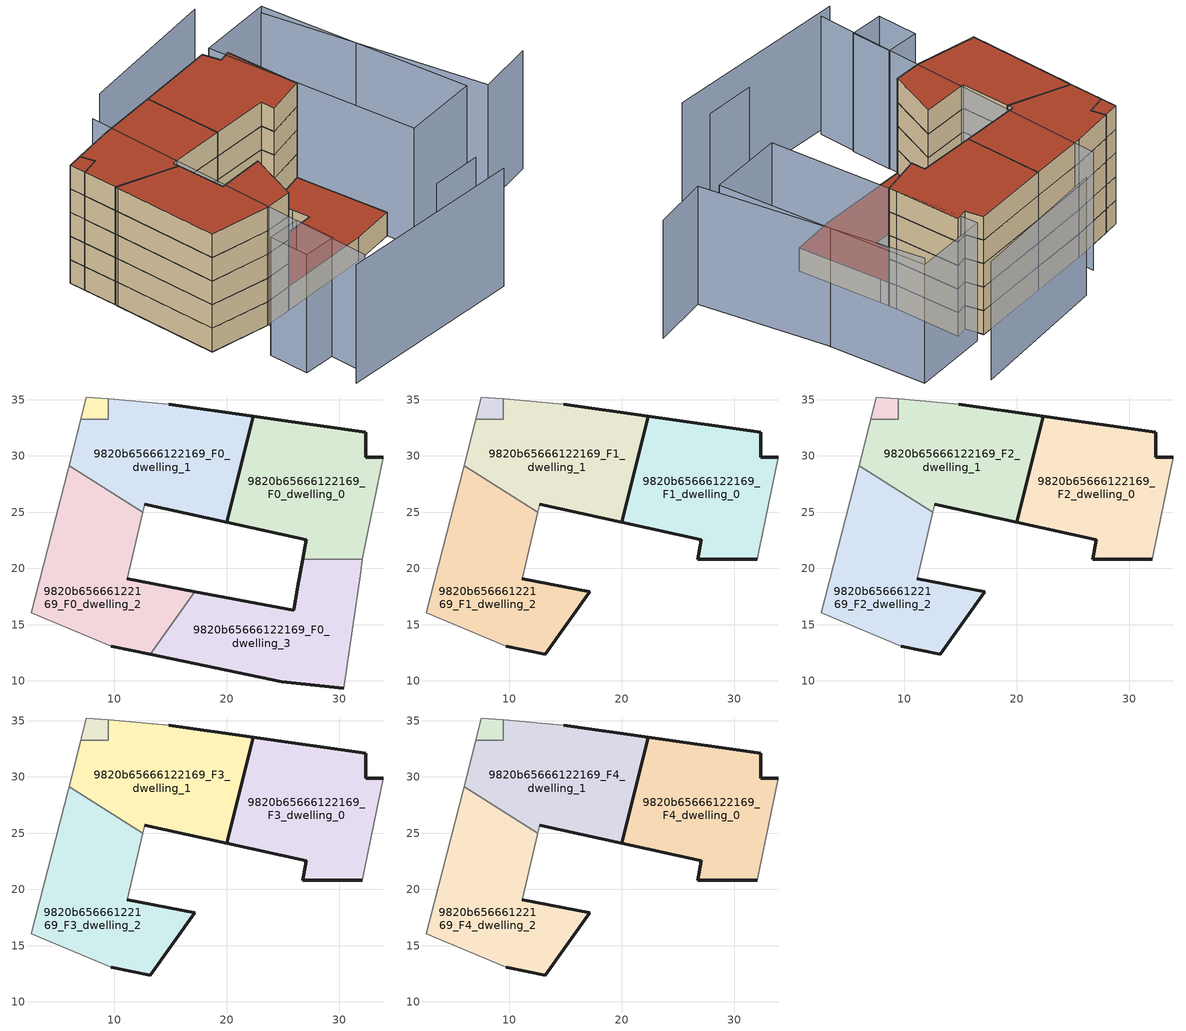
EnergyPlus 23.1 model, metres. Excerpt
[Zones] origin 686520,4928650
9820b65666122169_F0_dwelling_0
 floor ground (EU_floor_Construction): 32.05,20.8 32.18,21.72 33.89,29.88 32.34,29.88 32.34,32.12 22.33,33.54 19.97,24.09 27.05,22.54 26.74,20.8 z0
 wall outside (EU_wall_Construction): 26.74,20.8 27.05,22.54 19.97,24.09 22.33,33.54 32.34,32.12 32.34,29.88 33.89,29.88 z0:3
 wall adiabatic (EU_wall_Construction): 33.89,29.88 32.18,21.72 32.05,20.8 z0:3
 wall to 9820b65666122169_F0_dwelling_3 (EU_wall_Construction): 32.05,20.8 26.74,20.8 z0:3
9820b65666122169_F0_dwelling_1
 floor ground (EU_floor_Construction): 19.97,24.09 22.33,33.54 14.83,34.6 9.44,35.07 9.44,33.27 6.99,33.27 5.97,29.14 12.53,24.99 12.69,25.69 z0
 wall outside (EU_wall_Construction): 14.83,34.6 22.33,33.54 19.97,24.09 12.69,25.69 z0:3
 wall adiabatic (EU_wall_Construction): 9.44,35.07 14.83,34.6 / 12.69,25.69 12.53,24.99 / 5.97,29.14 6.99,33.27 z0:3
 wall to 9820b65666122169_F0_circulation (EU_wall_Construction): 6.99,33.27 9.44,33.27 9.44,35.07 z0:3
 wall to 9820b65666122169_F0_dwelling_2 (EU_wall_Construction): 12.53,24.99 5.97,29.14 z0:3
9820b65666122169_F0_dwelling_2
 floor ground (EU_floor_Construction): 13.19,12.35 17.13,17.94 11.13,19.07 12.53,24.99 5.97,29.14 5.89,28.82 2.6,16.08 9.72,13.08 z0
 wall outside (EU_wall_Construction): 11.13,19.07 17.13,17.94 / 13.19,12.35 9.72,13.08 z0:3
 wall adiabatic (EU_wall_Construction): 12.53,24.99 11.13,19.07 / 9.72,13.08 2.6,16.08 5.89,28.82 5.97,29.14 z0:3
 wall to 9820b65666122169_F0_dwelling_3 (EU_wall_Construction): 17.13,17.94 13.19,12.35 z0:3
9820b65666122169_F0_dwelling_3
 floor ground (EU_floor_Construction): 30.39,9.37 31.88,19.67 32.05,20.8 26.74,20.8 26.31,18.41 25.95,16.29 17.13,17.94 13.19,12.35 24.85,9.91 z0
 wall outside (EU_wall_Construction): 30.39,9.37 24.85,9.91 13.19,12.35 / 17.13,17.94 25.95,16.29 26.31,18.41 26.74,20.8 z0:3
 wall adiabatic (EU_wall_Construction): 32.05,20.8 31.88,19.67 30.39,9.37 z0:3
 roof outside (EU_roof_Construction): 32.05,20.8 31.88,19.67 30.39,9.37 24.85,9.91 13.19,12.35 17.13,17.94 25.95,16.29 26.31,18.41 26.74,20.8 z3
9820b65666122169_F0_circulation
 floor ground (EU_floor_Construction): 9.44,33.27 9.44,35.07 7.47,35.24 6.99,33.27 z0
 wall adiabatic (EU_wall_Construction): 6.99,33.27 7.47,35.24 9.44,35.07 z0:3
9820b65666122169_F1_dwelling_0
 floor to 9820b65666122169_F0_dwelling_0 (EU_floor_Construction): 32.05,20.8 32.18,21.72 33.89,29.88 32.34,29.88 32.34,32.12 22.33,33.54 19.97,24.09 27.05,22.54 26.74,20.8 z3
 wall outside (EU_wall_Construction): 32.05,20.8 26.74,20.8 27.05,22.54 19.97,24.09 22.33,33.54 32.34,32.12 32.34,29.88 33.89,29.88 z3:6
 wall adiabatic (EU_wall_Construction): 33.89,29.88 32.18,21.72 32.05,20.8 z3:6
9820b65666122169_F1_dwelling_1
 floor to 9820b65666122169_F0_dwelling_1 (EU_floor_Construction): 19.97,24.09 22.33,33.54 14.83,34.6 9.44,35.07 9.44,33.27 6.99,33.27 5.97,29.14 12.53,24.99 12.69,25.69 z3
 wall outside (EU_wall_Construction): 14.83,34.6 22.33,33.54 19.97,24.09 12.69,25.69 z3:6
 wall adiabatic (EU_wall_Construction): 9.44,35.07 14.83,34.6 / 12.69,25.69 12.53,24.99 / 5.97,29.14 6.99,33.27 z3:6
 wall to 9820b65666122169_F1_circulation (EU_wall_Construction): 6.99,33.27 9.44,33.27 9.44,35.07 z3:6
 wall to 9820b65666122169_F1_dwelling_2 (EU_wall_Construction): 12.53,24.99 5.97,29.14 z3:6
9820b65666122169_F1_dwelling_2
 floor to 9820b65666122169_F0_dwelling_2 (EU_floor_Construction): 13.19,12.35 17.13,17.94 11.13,19.07 12.53,24.99 5.97,29.14 5.89,28.82 2.6,16.08 9.72,13.08 z3
 wall outside (EU_wall_Construction): 11.13,19.07 17.13,17.94 13.19,12.35 9.72,13.08 z3:6
 wall adiabatic (EU_wall_Construction): 12.53,24.99 11.13,19.07 / 9.72,13.08 2.6,16.08 5.89,28.82 5.97,29.14 z3:6
9820b65666122169_F1_circulation
 floor to 9820b65666122169_F0_circulation (EU_floor_Construction): 9.44,33.27 9.44,35.07 7.47,35.24 6.99,33.27 z3
 wall adiabatic (EU_wall_Construction): 6.99,33.27 7.47,35.24 9.44,35.07 z3:6
9820b65666122169_F2_dwelling_0
 floor to 9820b65666122169_F1_dwelling_0 (EU_floor_Construction): 32.05,20.8 32.18,21.72 33.89,29.88 32.34,29.88 32.34,32.12 22.33,33.54 19.97,24.09 27.05,22.54 26.74,20.8 z6
 wall outside (EU_wall_Construction): 32.05,20.8 26.74,20.8 27.05,22.54 19.97,24.09 22.33,33.54 32.34,32.12 32.34,29.88 33.89,29.88 z6:9
 wall adiabatic (EU_wall_Construction): 33.89,29.88 32.18,21.72 32.05,20.8 z6:9
9820b65666122169_F2_dwelling_1
 floor to 9820b65666122169_F1_dwelling_1 (EU_floor_Construction): 19.97,24.09 22.33,33.54 14.83,34.6 9.44,35.07 9.44,33.27 6.99,33.27 5.97,29.14 12.53,24.99 12.69,25.69 z6
 wall outside (EU_wall_Construction): 14.83,34.6 22.33,33.54 19.97,24.09 12.69,25.69 z6:9
 wall adiabatic (EU_wall_Construction): 9.44,35.07 14.83,34.6 / 12.69,25.69 12.53,24.99 / 5.97,29.14 6.99,33.27 z6:9
 wall to 9820b65666122169_F2_circulation (EU_wall_Construction): 6.99,33.27 9.44,33.27 9.44,35.07 z6:9
 wall to 9820b65666122169_F2_dwelling_2 (EU_wall_Construction): 12.53,24.99 5.97,29.14 z6:9
9820b65666122169_F2_dwelling_2
 floor to 9820b65666122169_F1_dwelling_2 (EU_floor_Construction): 13.19,12.35 17.13,17.94 11.13,19.07 12.53,24.99 5.97,29.14 5.89,28.82 2.6,16.08 9.72,13.08 z6
 wall outside (EU_wall_Construction): 11.13,19.07 17.13,17.94 13.19,12.35 9.72,13.08 z6:9
 wall adiabatic (EU_wall_Construction): 12.53,24.99 11.13,19.07 / 9.72,13.08 2.6,16.08 5.89,28.82 5.97,29.14 z6:9
9820b65666122169_F2_circulation
 floor to 9820b65666122169_F1_circulation (EU_floor_Construction): 9.44,33.27 9.44,35.07 7.47,35.24 6.99,33.27 z6
 wall adiabatic (EU_wall_Construction): 6.99,33.27 7.47,35.24 9.44,35.07 z6:9
9820b65666122169_F3_dwelling_0
 floor to 9820b65666122169_F2_dwelling_0 (EU_floor_Construction): 32.05,20.8 32.18,21.72 33.89,29.88 32.34,29.88 32.34,32.12 22.33,33.54 19.97,24.09 27.05,22.54 26.74,20.8 z9
 wall outside (EU_wall_Construction): 32.05,20.8 26.74,20.8 27.05,22.54 19.97,24.09 22.33,33.54 32.34,32.12 32.34,29.88 33.89,29.88 z9:12
 wall adiabatic (EU_wall_Construction): 33.89,29.88 32.18,21.72 32.05,20.8 z9:12
9820b65666122169_F3_dwelling_1
 floor to 9820b65666122169_F2_dwelling_1 (EU_floor_Construction): 19.97,24.09 22.33,33.54 14.83,34.6 9.44,35.07 9.44,33.27 6.99,33.27 5.97,29.14 12.53,24.99 12.69,25.69 z9
 wall outside (EU_wall_Construction): 14.83,34.6 22.33,33.54 19.97,24.09 12.69,25.69 z9:12
 wall adiabatic (EU_wall_Construction): 9.44,35.07 14.83,34.6 / 12.69,25.69 12.53,24.99 / 5.97,29.14 6.99,33.27 z9:12
 wall to 9820b65666122169_F3_circulation (EU_wall_Construction): 6.99,33.27 9.44,33.27 9.44,35.07 z9:12
 wall to 9820b65666122169_F3_dwelling_2 (EU_wall_Construction): 12.53,24.99 5.97,29.14 z9:12
9820b65666122169_F3_dwelling_2
 floor to 9820b65666122169_F2_dwelling_2 (EU_floor_Construction): 13.19,12.35 17.13,17.94 11.13,19.07 12.53,24.99 5.97,29.14 5.89,28.82 2.6,16.08 9.72,13.08 z9
 wall outside (EU_wall_Construction): 11.13,19.07 17.13,17.94 13.19,12.35 9.72,13.08 z9:12
 wall adiabatic (EU_wall_Construction): 12.53,24.99 11.13,19.07 / 9.72,13.08 2.6,16.08 5.89,28.82 5.97,29.14 z9:12
9820b65666122169_F3_circulation
 floor to 9820b65666122169_F2_circulation (EU_floor_Construction): 9.44,33.27 9.44,35.07 7.47,35.24 6.99,33.27 z9
 wall adiabatic (EU_wall_Construction): 6.99,33.27 7.47,35.24 9.44,35.07 z9:12
9820b65666122169_F4_dwelling_0
 floor to 9820b65666122169_F3_dwelling_0 (EU_floor_Construction): 32.05,20.8 32.18,21.72 33.89,29.88 32.34,29.88 32.34,32.12 22.33,33.54 19.97,24.09 27.05,22.54 26.74,20.8 z12
 wall outside (EU_wall_Construction): 32.05,20.8 26.74,20.8 27.05,22.54 19.97,24.09 22.33,33.54 32.34,32.12 32.34,29.88 33.89,29.88 z12:15
 wall adiabatic (EU_wall_Construction): 33.89,29.88 32.18,21.72 32.05,20.8 z12:15
 roof outside (EU_roof_Construction): 32.34,32.12 32.34,29.88 33.89,29.88 32.18,21.72 32.05,20.8 26.74,20.8 27.05,22.54 19.97,24.09 22.33,33.54 z15
9820b65666122169_F4_dwelling_1
 floor to 9820b65666122169_F3_dwelling_1 (EU_floor_Construction): 19.97,24.09 22.33,33.54 14.83,34.6 9.44,35.07 9.44,33.27 6.99,33.27 5.97,29.14 12.53,24.99 12.69,25.69 z12
 wall outside (EU_wall_Construction): 14.83,34.6 22.33,33.54 19.97,24.09 12.69,25.69 z12:15
 wall adiabatic (EU_wall_Construction): 9.44,35.07 14.83,34.6 / 12.69,25.69 12.53,24.99 / 5.97,29.14 6.99,33.27 z12:15
 wall to 9820b65666122169_F4_circulation (EU_wall_Construction): 6.99,33.27 9.44,33.27 9.44,35.07 z12:15
 wall to 9820b65666122169_F4_dwelling_2 (EU_wall_Construction): 12.53,24.99 5.97,29.14 z12:15
 roof outside (EU_roof_Construction): 22.33,33.54 19.97,24.09 12.69,25.69 12.53,24.99 5.97,29.14 6.99,33.27 9.44,33.27 9.44,35.07 14.83,34.6 z15
9820b65666122169_F4_dwelling_2
 floor to 9820b65666122169_F3_dwelling_2 (EU_floor_Construction): 13.19,12.35 17.13,17.94 11.13,19.07 12.53,24.99 5.97,29.14 5.89,28.82 2.6,16.08 9.72,13.08 z12
 wall outside (EU_wall_Construction): 11.13,19.07 17.13,17.94 13.19,12.35 9.72,13.08 z12:15
 wall adiabatic (EU_wall_Construction): 12.53,24.99 11.13,19.07 / 9.72,13.08 2.6,16.08 5.89,28.82 5.97,29.14 z12:15
 roof outside (EU_roof_Construction): 12.53,24.99 11.13,19.07 17.13,17.94 13.19,12.35 9.72,13.08 2.6,16.08 5.89,28.82 5.97,29.14 z15
9820b65666122169_F4_circulation
 floor to 9820b65666122169_F3_circulation (EU_floor_Construction): 9.44,33.27 9.44,35.07 7.47,35.24 6.99,33.27 z12
 wall adiabatic (EU_wall_Construction): 6.99,33.27 7.47,35.24 9.44,35.07 z12:15
 roof outside (EU_roof_Construction): 9.44,35.07 9.44,33.27 6.99,33.27 7.47,35.24 z15
shading: 4.19,-0.12 27.43,-5.84 / 21.67,-0.87 27.91,-2.31 / 16.37,36.98 6.29,-0.05 / 48.08,2.22 40.69,2.61 / 40.69,2.61 42.15,30.06 / 39.58,36.61 20.89,38.47 / 3.59,5.42 4.79,10.28 / 4.79,10.28 8.89,9.26 / 8.89,9.26 7.68,4.41 / 7.68,4.41 3.59,5.42 / 29.9,5.95 33.67,32.03 / 33.67,32.03 43.28,30.64 / 43.28,30.64 39.5,4.56 / 39.5,4.56 29.9,5.95 z0:15
[Building]
EU S2 Campaign: North Axis=0; Terrain=City; Solar Distribution=FullExterior
[Site:Location]
Bologna: Latitude=44.5; Longitude=11.25; Time Zone=1; Elevation=37
[SizingPeriod:WeatherFileDays]
AnnualSizingPeriod: Begin Month=1; Begin Day of Month=1; End Month=12; End Day of Month=31; Day of Week for Start Day=Monday; Use Weather File Daylight Saving Period=No; Use Weather File Rain and Snow Indicators=No
[MATERIAL]
EU_InternalMass_Material: Roughness=MediumRough; Thickness=0.1; Conductivity=1; Density=1800; Specific Heat=900; Thermal Absorptance=0.9; Solar Absorptance=0.7; Visible Absorptance=0.7
[MATERIAL:NOMASS] Roughness=MediumRough; Thermal Absorptance=0.9; Solar Absorptance=0.7; Visible Absorptance=0.7
Name | Thermal Resistance
EU_wall_NoMass | 0.905828
EU_roof_NoMass | 0.37593
EU_floor_NoMass | 0.67114
[CONSTRUCTION]
EU_wall_Construction: EU_wall_NoMass
EU_roof_Construction: EU_roof_NoMass
EU_floor_Construction: EU_floor_NoMass
EU_InternalMass_Construction: EU_InternalMass_Material
[ZONE] Type=1; Multiplier=1; Ceiling Height=autocalculate; Floor Area=autocalculate; Part of Total Floor Area=Yes
Name | Volume
9820b65666122169_F0_dwelling_0; 9820b65666122169_F1_dwelling_0; 9820b65666122169_F2_dwelling_0; 9820b65666122169_F3_dwelling_0; 9820b65666122169_F4_dwelling_0 | 381.894
9820b65666122169_F0_dwelling_1; 9820b65666122169_F1_dwelling_1; 9820b65666122169_F2_dwelling_1; 9820b65666122169_F3_dwelling_1; 9820b65666122169_F4_dwelling_1 | 377.347
9820b65666122169_F0_dwelling_2 | 378.818
9820b65666122169_F1_dwelling_2; 9820b65666122169_F2_dwelling_2; 9820b65666122169_F3_dwelling_2; 9820b65666122169_F4_dwelling_2 | 378.819
9820b65666122169_F0_dwelling_3 | 382.692
9820b65666122169_F0_circulation | 12.5061
9820b65666122169_F1_circulation; 9820b65666122169_F2_circulation; 9820b65666122169_F3_circulation; 9820b65666122169_F4_circulation | 12.5068
[INTERNALMASS] Construction=EU_InternalMass_Construction
Name | Zone or ZoneList | Surface Area
9820b65666122169_F0_dwelling_0_EU_InternalMass | 9820b65666122169_F0_dwelling_0 | 127.294
9820b65666122169_F0_dwelling_1_EU_InternalMass | 9820b65666122169_F0_dwelling_1 | 125.785
9820b65666122169_F0_dwelling_2_EU_InternalMass | 9820b65666122169_F0_dwelling_2 | 126.27
9820b65666122169_F0_dwelling_3_EU_InternalMass | 9820b65666122169_F0_dwelling_3 | 127.558
9820b65666122169_F1_dwelling_0_EU_InternalMass | 9820b65666122169_F1_dwelling_0 | 168.765
9820b65666122169_F1_dwelling_1_EU_InternalMass | 9820b65666122169_F1_dwelling_1 | 167.89
9820b65666122169_F1_dwelling_2_EU_InternalMass | 9820b65666122169_F1_dwelling_2 | 170.692
9820b65666122169_F2_dwelling_0_EU_InternalMass | 9820b65666122169_F2_dwelling_0 | 168.765
9820b65666122169_F2_dwelling_1_EU_InternalMass | 9820b65666122169_F2_dwelling_1 | 167.89
9820b65666122169_F2_dwelling_2_EU_InternalMass | 9820b65666122169_F2_dwelling_2 | 170.692
9820b65666122169_F3_dwelling_0_EU_InternalMass | 9820b65666122169_F3_dwelling_0 | 168.765
9820b65666122169_F3_dwelling_1_EU_InternalMass | 9820b65666122169_F3_dwelling_1 | 167.89
9820b65666122169_F3_dwelling_2_EU_InternalMass | 9820b65666122169_F3_dwelling_2 | 170.692
9820b65666122169_F4_dwelling_0_EU_InternalMass | 9820b65666122169_F4_dwelling_0 | 168.765
9820b65666122169_F4_dwelling_1_EU_InternalMass | 9820b65666122169_F4_dwelling_1 | 167.89
9820b65666122169_F4_dwelling_2_EU_InternalMass | 9820b65666122169_F4_dwelling_2 | 170.692
[OTHEREQUIPMENT] Fuel Type=Electricity; Design Level Calculation Method=Watts/Area; Power per Zone Floor Area=1; Fraction Latent=0; Fraction Radiant=0; Fraction Lost=0; Carbon Dioxide Generation Rate=0; EndUse Subcategory=EU_Step8_InternalGains
Name | Zone or ZoneList or Space or SpaceList | Schedule
EU_Step8_InternalGain_9820b65666122169_F0_dwelling_0_f000 | 9820b65666122169_F0_dwelling_0 | EU_Step8_GainSchedule_9820b65666122169_F0_dwelling_0_f000
EU_Step8_InternalGain_9820b65666122169_F0_dwelling_1_f000 | 9820b65666122169_F0_dwelling_1 | EU_Step8_GainSchedule_9820b65666122169_F0_dwelling_1_f000
EU_Step8_InternalGain_9820b65666122169_F0_dwelling_2_f000 | 9820b65666122169_F0_dwelling_2 | EU_Step8_GainSchedule_9820b65666122169_F0_dwelling_2_f000
EU_Step8_InternalGain_9820b65666122169_F0_dwelling_3_f000 | 9820b65666122169_F0_dwelling_3 | EU_Step8_GainSchedule_9820b65666122169_F0_dwelling_3_f000
EU_Step8_InternalGain_9820b65666122169_F1_dwelling_0_f000 | 9820b65666122169_F1_dwelling_0 | EU_Step8_GainSchedule_9820b65666122169_F1_dwelling_0_f000
EU_Step8_InternalGain_9820b65666122169_F1_dwelling_1_f000 | 9820b65666122169_F1_dwelling_1 | EU_Step8_GainSchedule_9820b65666122169_F1_dwelling_1_f000
EU_Step8_InternalGain_9820b65666122169_F1_dwelling_2_f000 | 9820b65666122169_F1_dwelling_2 | EU_Step8_GainSchedule_9820b65666122169_F1_dwelling_2_f000
EU_Step8_InternalGain_9820b65666122169_F2_dwelling_0_f000 | 9820b65666122169_F2_dwelling_0 | EU_Step8_GainSchedule_9820b65666122169_F2_dwelling_0_f000
EU_Step8_InternalGain_9820b65666122169_F2_dwelling_1_f000 | 9820b65666122169_F2_dwelling_1 | EU_Step8_GainSchedule_9820b65666122169_F2_dwelling_1_f000
EU_Step8_InternalGain_9820b65666122169_F2_dwelling_2_f000 | 9820b65666122169_F2_dwelling_2 | EU_Step8_GainSchedule_9820b65666122169_F2_dwelling_2_f000
EU_Step8_InternalGain_9820b65666122169_F3_dwelling_0_f000 | 9820b65666122169_F3_dwelling_0 | EU_Step8_GainSchedule_9820b65666122169_F3_dwelling_0_f000
EU_Step8_InternalGain_9820b65666122169_F3_dwelling_1_f000 | 9820b65666122169_F3_dwelling_1 | EU_Step8_GainSchedule_9820b65666122169_F3_dwelling_1_f000
EU_Step8_InternalGain_9820b65666122169_F3_dwelling_2_f000 | 9820b65666122169_F3_dwelling_2 | EU_Step8_GainSchedule_9820b65666122169_F3_dwelling_2_f000
EU_Step8_InternalGain_9820b65666122169_F4_dwelling_0_f000 | 9820b65666122169_F4_dwelling_0 | EU_Step8_GainSchedule_9820b65666122169_F4_dwelling_0_f000
EU_Step8_InternalGain_9820b65666122169_F4_dwelling_1_f000 | 9820b65666122169_F4_dwelling_1 | EU_Step8_GainSchedule_9820b65666122169_F4_dwelling_1_f000
EU_Step8_InternalGain_9820b65666122169_F4_dwelling_2_f000 | 9820b65666122169_F4_dwelling_2 | EU_Step8_GainSchedule_9820b65666122169_F4_dwelling_2_f000
[ZONEINFILTRATION:DESIGNFLOWRATE] Schedule=EU_AlwaysOn; Design Flow Rate Calculation Method=Flow/Area; Flow Rate per Floor Area=0.0005; Constant Term Coefficient=1; Temperature Term Coefficient=0; Velocity Term Coefficient=0; Velocity Squared Term Coefficient=0
Name | Zone or ZoneList or Space or SpaceList
EU_Circulation_Infiltration_9820b65666122169_F0_circulation | 9820b65666122169_F0_circulation
EU_Circulation_Infiltration_9820b65666122169_F1_circulation | 9820b65666122169_F1_circulation
EU_Circulation_Infiltration_9820b65666122169_F2_circulation | 9820b65666122169_F2_circulation
EU_Circulation_Infiltration_9820b65666122169_F3_circulation | 9820b65666122169_F3_circulation
EU_Circulation_Infiltration_9820b65666122169_F4_circulation | 9820b65666122169_F4_circulation
[ZONEVENTILATION:DESIGNFLOWRATE] Schedule=EU_AlwaysOn; Design Flow Rate Calculation Method=AirChanges/Hour; Air Changes per Hour=0.73129; Ventilation Type=Natural; Fan Pressure Rise=0; Fan Total Efficiency=1; Constant Term Coefficient=1; Temperature Term Coefficient=0; Velocity Term Coefficient=0; Velocity Squared Term Coefficient=0; Minimum Indoor Temperature=-100; Maximum Indoor Temperature=100; Delta Temperature=-100; Minimum Outdoor Temperature=-100; Maximum Outdoor Temperature=100; Maximum Wind Speed=40
Name | Zone or ZoneList or Space or SpaceList
EU_ConstantAir_9820b65666122169_F0_dwelling_0 | 9820b65666122169_F0_dwelling_0
EU_ConstantAir_9820b65666122169_F0_dwelling_1 | 9820b65666122169_F0_dwelling_1
EU_ConstantAir_9820b65666122169_F0_dwelling_2 | 9820b65666122169_F0_dwelling_2
EU_ConstantAir_9820b65666122169_F0_dwelling_3 | 9820b65666122169_F0_dwelling_3
EU_ConstantAir_9820b65666122169_F1_dwelling_0 | 9820b65666122169_F1_dwelling_0
EU_ConstantAir_9820b65666122169_F1_dwelling_1 | 9820b65666122169_F1_dwelling_1
EU_ConstantAir_9820b65666122169_F1_dwelling_2 | 9820b65666122169_F1_dwelling_2
EU_ConstantAir_9820b65666122169_F2_dwelling_0 | 9820b65666122169_F2_dwelling_0
EU_ConstantAir_9820b65666122169_F2_dwelling_1 | 9820b65666122169_F2_dwelling_1
EU_ConstantAir_9820b65666122169_F2_dwelling_2 | 9820b65666122169_F2_dwelling_2
EU_ConstantAir_9820b65666122169_F3_dwelling_0 | 9820b65666122169_F3_dwelling_0
EU_ConstantAir_9820b65666122169_F3_dwelling_1 | 9820b65666122169_F3_dwelling_1
EU_ConstantAir_9820b65666122169_F3_dwelling_2 | 9820b65666122169_F3_dwelling_2
EU_ConstantAir_9820b65666122169_F4_dwelling_0 | 9820b65666122169_F4_dwelling_0
EU_ConstantAir_9820b65666122169_F4_dwelling_1 | 9820b65666122169_F4_dwelling_1
EU_ConstantAir_9820b65666122169_F4_dwelling_2 | 9820b65666122169_F4_dwelling_2
[HVACTEMPLATE:THERMOSTAT] Constant Heating Setpoint=20; Constant Cooling Setpoint=50
EU_HeatOnly_9820b65666122169_F0_dwelling_0; EU_HeatOnly_9820b65666122169_F0_dwelling_1; EU_HeatOnly_9820b65666122169_F0_dwelling_2; EU_HeatOnly_9820b65666122169_F0_dwelling_3; EU_HeatOnly_9820b65666122169_F1_dwelling_0; EU_HeatOnly_9820b65666122169_F1_dwelling_1; EU_HeatOnly_9820b65666122169_F1_dwelling_2; EU_HeatOnly_9820b65666122169_F2_dwelling_0; EU_HeatOnly_9820b65666122169_F2_dwelling_1; EU_HeatOnly_9820b65666122169_F2_dwelling_2; EU_HeatOnly_9820b65666122169_F3_dwelling_0; EU_HeatOnly_9820b65666122169_F3_dwelling_1; EU_HeatOnly_9820b65666122169_F3_dwelling_2; EU_HeatOnly_9820b65666122169_F4_dwelling_0; EU_HeatOnly_9820b65666122169_F4_dwelling_1; EU_HeatOnly_9820b65666122169_F4_dwelling_2
[HVACTEMPLATE:ZONE:IDEALLOADSAIRSYSTEM] System Availability Schedule=EU_AlwaysOn; Maximum Heating Supply Air Temperature=50; Minimum Cooling Supply Air Temperature=13; Maximum Heating Supply Air Humidity Ratio=0.0156; Minimum Cooling Supply Air Humidity Ratio=0.0077; Heating Limit=NoLimit; Cooling Limit=NoLimit; Heating Availability Schedule=EU_AlwaysOn; Cooling Availability Schedule=EU_CoolingOff; Dehumidification Control Type=ConstantSensibleHeatRatio; Cooling Sensible Heat Ratio=0.7; Dehumidification Setpoint=60; Humidification Control Type=None; Humidification Setpoint=30; Outdoor Air Method=None; Outdoor Air Flow Rate per Person=0.00944; Outdoor Air Flow Rate per Zone Floor Area=0; Outdoor Air Flow Rate per Zone=0; Demand Controlled Ventilation Type=None; Outdoor Air Economizer Type=NoEconomizer; Heat Recovery Type=None; Sensible Heat Recovery Effectiveness=0.7; Latent Heat Recovery Effectiveness=0.65
Name | Template Thermostat
9820b65666122169_F0_dwelling_0 | EU_HeatOnly_9820b65666122169_F0_dwelling_0
9820b65666122169_F0_dwelling_1 | EU_HeatOnly_9820b65666122169_F0_dwelling_1
9820b65666122169_F0_dwelling_2 | EU_HeatOnly_9820b65666122169_F0_dwelling_2
9820b65666122169_F0_dwelling_3 | EU_HeatOnly_9820b65666122169_F0_dwelling_3
9820b65666122169_F1_dwelling_0 | EU_HeatOnly_9820b65666122169_F1_dwelling_0
9820b65666122169_F1_dwelling_1 | EU_HeatOnly_9820b65666122169_F1_dwelling_1
9820b65666122169_F1_dwelling_2 | EU_HeatOnly_9820b65666122169_F1_dwelling_2
9820b65666122169_F2_dwelling_0 | EU_HeatOnly_9820b65666122169_F2_dwelling_0
9820b65666122169_F2_dwelling_1 | EU_HeatOnly_9820b65666122169_F2_dwelling_1
9820b65666122169_F2_dwelling_2 | EU_HeatOnly_9820b65666122169_F2_dwelling_2
9820b65666122169_F3_dwelling_0 | EU_HeatOnly_9820b65666122169_F3_dwelling_0
9820b65666122169_F3_dwelling_1 | EU_HeatOnly_9820b65666122169_F3_dwelling_1
9820b65666122169_F3_dwelling_2 | EU_HeatOnly_9820b65666122169_F3_dwelling_2
9820b65666122169_F4_dwelling_0 | EU_HeatOnly_9820b65666122169_F4_dwelling_0
9820b65666122169_F4_dwelling_1 | EU_HeatOnly_9820b65666122169_F4_dwelling_1
9820b65666122169_F4_dwelling_2 | EU_HeatOnly_9820b65666122169_F4_dwelling_2
[SIZING:ZONE] Zone Cooling Design Supply Air Temperature Input Method=SupplyAirTemperature; Zone Cooling Design Supply Air Temperature=13; Zone Heating Design Supply Air Temperature Input Method=SupplyAirTemperature; Zone Heating Design Supply Air Temperature=50; Zone Cooling Design Supply Air Humidity Ratio=0.008; Zone Heating Design Supply Air Humidity Ratio=0.008; Cooling Design Air Flow Method=DesignDay; Cooling Design Air Flow Rate=0; Cooling Minimum Air Flow per Zone Floor Area=0.000762; Cooling Minimum Air Flow=0; Cooling Minimum Air Flow Fraction=0.2; Heating Design Air Flow Method=DesignDay; Heating Design Air Flow Rate=0; Heating Maximum Air Flow per Zone Floor Area=0.002032; Heating Maximum Air Flow=0.141576; Heating Maximum Air Flow Fraction=0.3; Account for Dedicated Outdoor Air System=No; Dedicated Outdoor Air System Control Strategy=NeutralSupplyAir; Dedicated Outdoor Air Low Setpoint Temperature for Design=autosize; Dedicated Outdoor Air High Setpoint Temperature for Design=autosize; Zone Load Sizing Method=Sensible Load Only No Latent Load; Zone Latent Cooling Design Supply Air Humidity Ratio Input Method=HumidityRatioDifference; Zone Cooling Design Supply Air Humidity Ratio Difference=0.005; Zone Latent Heating Design Supply Air Humidity Ratio Input Method=HumidityRatioDifference; Zone Humidification Design Supply Air Humidity Ratio Difference=0.005
9820b65666122169_F0_dwelling_0; 9820b65666122169_F0_dwelling_1; 9820b65666122169_F0_dwelling_2; 9820b65666122169_F0_dwelling_3; 9820b65666122169_F1_dwelling_0; 9820b65666122169_F1_dwelling_1; 9820b65666122169_F1_dwelling_2; 9820b65666122169_F2_dwelling_0; 9820b65666122169_F2_dwelling_1; 9820b65666122169_F2_dwelling_2; 9820b65666122169_F3_dwelling_0; 9820b65666122169_F3_dwelling_1; 9820b65666122169_F3_dwelling_2; 9820b65666122169_F4_dwelling_0; 9820b65666122169_F4_dwelling_1; 9820b65666122169_F4_dwelling_2
[SCHEDULE:CONSTANT]
Name | Hourly Value
EU_AlwaysOn | 1
EU_CoolingOff | 0
[SCHEDULE:FILE] Column Number=1; Rows to Skip at Top=0; Number of Hours of Data=8760; Column Separator=Comma; Interpolate to Timestep=No; Minutes per Item=60; Adjust Schedule for Daylight Savings=Yes
Name | File
EU_Step8_GainSchedule_9820b65666122169_F0_dwelling_0_f000 | ../../schedules/9820b65666122169/9820b65666122169_F0_dwelling_0_f000_gain.csv
EU_Step8_GainSchedule_9820b65666122169_F0_dwelling_1_f000 | ../../schedules/9820b65666122169/9820b65666122169_F0_dwelling_1_f000_gain.csv
EU_Step8_GainSchedule_9820b65666122169_F0_dwelling_2_f000 | ../../schedules/9820b65666122169/9820b65666122169_F0_dwelling_2_f000_gain.csv
EU_Step8_GainSchedule_9820b65666122169_F0_dwelling_3_f000 | ../../schedules/9820b65666122169/9820b65666122169_F0_dwelling_3_f000_gain.csv
EU_Step8_GainSchedule_9820b65666122169_F1_dwelling_0_f000 | ../../schedules/9820b65666122169/9820b65666122169_F1_dwelling_0_f000_gain.csv
EU_Step8_GainSchedule_9820b65666122169_F1_dwelling_1_f000 | ../../schedules/9820b65666122169/9820b65666122169_F1_dwelling_1_f000_gain.csv
EU_Step8_GainSchedule_9820b65666122169_F1_dwelling_2_f000 | ../../schedules/9820b65666122169/9820b65666122169_F1_dwelling_2_f000_gain.csv
EU_Step8_GainSchedule_9820b65666122169_F2_dwelling_0_f000 | ../../schedules/9820b65666122169/9820b65666122169_F2_dwelling_0_f000_gain.csv
EU_Step8_GainSchedule_9820b65666122169_F2_dwelling_1_f000 | ../../schedules/9820b65666122169/9820b65666122169_F2_dwelling_1_f000_gain.csv
EU_Step8_GainSchedule_9820b65666122169_F2_dwelling_2_f000 | ../../schedules/9820b65666122169/9820b65666122169_F2_dwelling_2_f000_gain.csv
EU_Step8_GainSchedule_9820b65666122169_F3_dwelling_0_f000 | ../../schedules/9820b65666122169/9820b65666122169_F3_dwelling_0_f000_gain.csv
EU_Step8_GainSchedule_9820b65666122169_F3_dwelling_1_f000 | ../../schedules/9820b65666122169/9820b65666122169_F3_dwelling_1_f000_gain.csv
EU_Step8_GainSchedule_9820b65666122169_F3_dwelling_2_f000 | ../../schedules/9820b65666122169/9820b65666122169_F3_dwelling_2_f000_gain.csv
EU_Step8_GainSchedule_9820b65666122169_F4_dwelling_0_f000 | ../../schedules/9820b65666122169/9820b65666122169_F4_dwelling_0_f000_gain.csv
EU_Step8_GainSchedule_9820b65666122169_F4_dwelling_1_f000 | ../../schedules/9820b65666122169/9820b65666122169_F4_dwelling_1_f000_gain.csv
EU_Step8_GainSchedule_9820b65666122169_F4_dwelling_2_f000 | ../../schedules/9820b65666122169/9820b65666122169_F4_dwelling_2_f000_gain.csv
